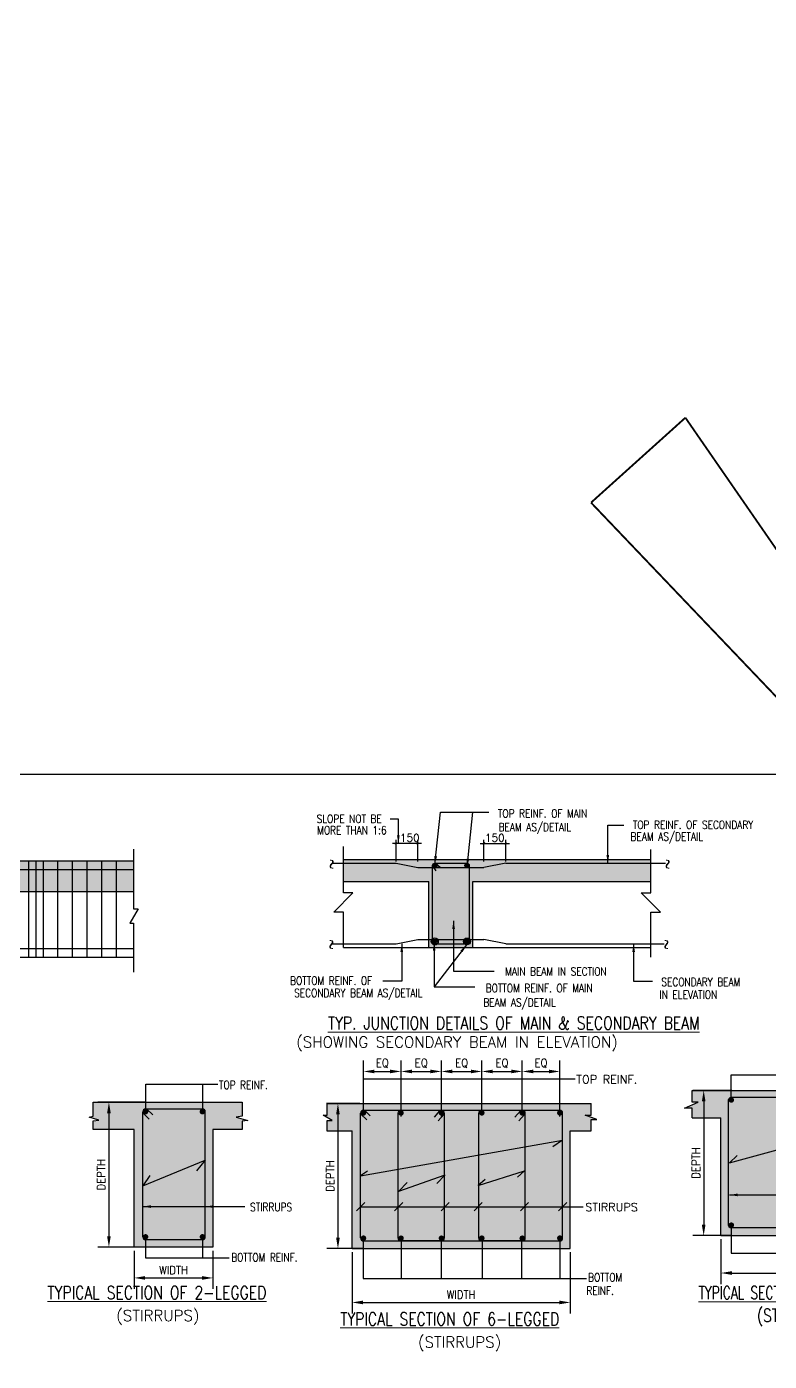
# Model space of a CAD drawing. Header units: millimetres. Extents: x 2061841 to 105821645, y -77612 to 48520811.
# Drawn here: x 2866673 to 2886981, y 43251 to 79745 of the extents above; entities that cross this region are included whole.
import ezdxf
from ezdxf.enums import TextEntityAlignment as Align

# ---------------------------------------------------------------- set-up
doc = ezdxf.new("R2010")
doc.units = ezdxf.units.MM
doc.header["$LTSCALE"] = 10
doc.header["$MEASUREMENT"] = 0
doc.linetypes.add('AUDIT_I_161129175419-4', pattern=[0])
doc.linetypes.add('AUDIT_I_161129175419-5', pattern=[0])
for name, color, linetype in [('BAR', 1, 'Continuous'), ('BEAM', 4, 'Continuous'), ('BEAM HATCH', 252, 'Continuous'), ('BORDER', 5, 'Continuous'), ('DIM', 8, 'Continuous'), ('HATCH', 33, 'Continuous'), ('LINE', 4, 'Continuous'), ('reinf', 1, 'Continuous')]:
    doc.layers.add(name, color=color, linetype=linetype)
for name, color, linetype, lineweight in [('GEN-LEDAR', 3, 'Continuous', 0), ('SHADE', 252, 'Continuous', 18), ('TEXT', 2, 'Continuous', 25), ('TEXT 3', 1, 'Continuous', 18), ('V-Beam1', 4, 'Continuous', 25)]:
    doc.layers.add(name, color=color, linetype=linetype, lineweight=lineweight)
doc.styles.add('200', font='romand.shx', dxfattribs={"width": 0.8, "height": 225})
doc.styles.add('MAH', font='romand.shx', dxfattribs={"height": 210})
doc.styles.add('RD', font='romand.shx', dxfattribs={"width": 0.9, "height": 225})
doc.styles.add('RT', font='romant.shx', dxfattribs={"height": 250})
doc.dimstyles.new('AR', dxfattribs={"dimtxt": 250, "dimasz": 300, "dimexe": 300, "dimexo": 100, "dimgap": 100, "dimtad": 1, "dimdec": 0, "dimdsep": 46, "dimtxsty": 'RD', "dimcen": 2.5, "dimdle": 100, "dimclrd": 3, "dimclre": 3, "dimclrt": 2, "dimadec": 0, "dimazin": 0, "dimtfac": 1, "dimtdec": 0, "dimtmove": 0, "dimatfit": 3, "dimfxl": 1, "dimtolj": 1, "dimtzin": 0, "dimarcsym": 0})
doc.dimstyles.new('GR1', dxfattribs={"dimtxt": 225, "dimasz": 125, "dimexe": 125, "dimexo": 100, "dimgap": 50, "dimtad": 1, "dimdec": 0, "dimzin": 3, "dimdsep": 46, "dimtxsty": '200', "dimblk1": 'OBLIQUE', "dimblk2": 'OBLIQUE', "dimsah": 1, "dimcen": 0.0625, "dimdle": 125, "dimclrd": 3, "dimclre": 3, "dimclrt": 2, "dimadec": 0, "dimazin": 0, "dimtfac": 1, "dimtdec": 0, "dimtix": 1, "dimtmove": 0, "dimatfit": 3, "dimfxl": 1, "dimtolj": 1, "dimtzin": 0, "dimarcsym": 0})
doc.dimstyles.new('MA', dxfattribs={"dimtxt": 210, "dimasz": 50, "dimexe": 100, "dimexo": 50, "dimgap": 50, "dimtad": 1, "dimdec": 0, "dimzin": 0, "dimdsep": 46, "dimtxsty": 'MAH', "dimblk1": 'OBLIQUE', "dimblk2": 'OBLIQUE', "dimsah": 1, "dimcen": 0.09, "dimdle": 100, "dimclrd": 3, "dimclre": 3, "dimclrt": 2, "dimadec": 0, "dimazin": 0, "dimtfac": 1, "dimtdec": 0, "dimtix": 1, "dimtofl": 0, "dimtmove": 0, "dimatfit": 3, "dimldrblk": 'OBLIQUE', "dimfxl": 1, "dimtolj": 1, "dimtzin": 0, "dimarcsym": 0})

# ---------------------------------------------------------------- blocks, each defined once
blk = doc.blocks.new('*D1536')
at = {"layer": 'Defpoints', "color": 0, "linetype": 'AUDIT_I_161129175419-4', "ltscale": 0.25, "transparency": 16777216}
for p in [(2886056, 50657), (2885186, 46689), (2886056, 46689)]:
    blk.add_point(p, dxfattribs=at)
at = {"layer": 'DIM', "color": 3, "lineweight": -2, "ltscale": 0.25, "transparency": 16777216}
for p, q in [((2885956, 50657), (2884886, 50657)), ((2885186, 50357), (2885186, 46989)), ((2885956, 46689), (2884886, 46689))]:
    blk.add_line(p, q, dxfattribs=at)
at = {"layer": 'DIM', "color": 3, "linetype": 'AUDIT_I_161129175419-4', "ltscale": 0.25, "transparency": 16777216}
for points in [[(2885136, 50357), (2885236, 50357), (2885186, 50657)], [(2885136, 46989), (2885236, 46989), (2885186, 46689)]]:
    blk.add_solid(points, dxfattribs=at)
at = {"layer": 'DIM', "color": 2, "linetype": 'AUDIT_I_161129175419-4', "ltscale": 0.25, "transparency": 16777216, "insert": (2884973, 48673), "char_height": 225, "attachment_point": 5, "rotation": 90, "style": 'RD'}
blk.add_mtext('\\A1;DEPTH', dxfattribs=at)
blk = doc.blocks.new('*D1537')
at = {"layer": 'Defpoints', "color": 0, "linetype": 'AUDIT_I_161129175419-4', "ltscale": 0.25, "transparency": 16777216}
for p in [(2885656, 46689), (2889672, 46689), (2889672, 45665)]:
    blk.add_point(p, dxfattribs=at)
at = {"layer": 'DIM', "color": 3, "lineweight": -2, "ltscale": 0.25, "transparency": 16777216}
for p, q in [((2885656, 46589), (2885656, 45365)), ((2889672, 46589), (2889672, 45365)), ((2885956, 45665), (2889372, 45665))]:
    blk.add_line(p, q, dxfattribs=at)
at = {"layer": 'DIM', "color": 3, "linetype": 'AUDIT_I_161129175419-4', "ltscale": 0.25, "transparency": 16777216}
for points in [[(2885956, 45715), (2885956, 45615), (2885656, 45665)], [(2889372, 45715), (2889372, 45615), (2889672, 45665)]]:
    blk.add_solid(points, dxfattribs=at)
at = {"layer": 'DIM', "color": 2, "linetype": 'AUDIT_I_161129175419-4', "ltscale": 0.25, "transparency": 16777216, "insert": (2887664, 45877), "char_height": 225, "attachment_point": 5, "style": 'RD'}
blk.add_mtext('\\A1;WIDTH', dxfattribs=at)
blk = doc.blocks.new('_Oblique')
at = {"color": 0, "linetype": 'ByBlock', "lineweight": -2}
blk.add_line((-0.5, -0.5), (0.5, 0.5), dxfattribs=at)
blk = doc.blocks.new('*D1538')
at = {"layer": 'Defpoints', "color": 0, "linetype": 'AUDIT_I_161129175419-4', "ltscale": 0.25, "transparency": 16777216}
for p in [(2870012, 50336), (2868921, 46369), (2870012, 46369)]:
    blk.add_point(p, dxfattribs=at)
at = {"layer": 'DIM', "color": 3, "lineweight": -2, "ltscale": 0.25, "transparency": 16777216}
for p, q in [((2869912, 50336), (2868621, 50336)), ((2868921, 50036), (2868921, 46669)), ((2869912, 46369), (2868621, 46369))]:
    blk.add_line(p, q, dxfattribs=at)
at = {"layer": 'DIM', "color": 3, "linetype": 'AUDIT_I_161129175419-4', "ltscale": 0.25, "transparency": 16777216}
for points in [[(2868871, 50036), (2868971, 50036), (2868921, 50336)], [(2868871, 46669), (2868971, 46669), (2868921, 46369)]]:
    blk.add_solid(points, dxfattribs=at)
at = {"layer": 'DIM', "color": 2, "linetype": 'AUDIT_I_161129175419-4', "ltscale": 0.25, "transparency": 16777216, "insert": (2868708, 48353), "char_height": 225, "attachment_point": 5, "rotation": 90, "style": 'RD'}
blk.add_mtext('\\A1;DEPTH', dxfattribs=at)
blk = doc.blocks.new('*D1539')
at = {"layer": 'Defpoints', "color": 0, "linetype": 'AUDIT_I_161129175419-4', "ltscale": 0.25, "transparency": 16777216}
for p in [(2869611, 46369), (2871767, 46369), (2871767, 45531)]:
    blk.add_point(p, dxfattribs=at)
at = {"layer": 'DIM', "color": 3, "lineweight": -2, "ltscale": 0.25, "transparency": 16777216}
for p, q in [((2869611, 46269), (2869611, 45231)), ((2871767, 46269), (2871767, 45231)), ((2869911, 45531), (2871467, 45531))]:
    blk.add_line(p, q, dxfattribs=at)
at = {"layer": 'DIM', "color": 3, "linetype": 'AUDIT_I_161129175419-4', "ltscale": 0.25, "transparency": 16777216}
for points in [[(2869911, 45581), (2869911, 45481), (2869611, 45531)], [(2871467, 45581), (2871467, 45481), (2871767, 45531)]]:
    blk.add_solid(points, dxfattribs=at)
at = {"layer": 'DIM', "color": 2, "linetype": 'AUDIT_I_161129175419-4', "ltscale": 0.25, "transparency": 16777216, "insert": (2870689, 45744), "char_height": 225, "attachment_point": 5, "style": 'RD'}
blk.add_mtext('\\A1;WIDTH', dxfattribs=at)
blk = doc.blocks.new('*D1545')
at = {"layer": 'Defpoints', "color": 0, "linetype": 'AUDIT_I_161129175419-4', "ltscale": 0.25, "transparency": 16777216}
for p in [(2875882, 50301), (2875184, 46333), (2875970, 46333)]:
    blk.add_point(p, dxfattribs=at)
at = {"layer": 'DIM', "color": 3, "lineweight": -2, "ltscale": 0.25, "transparency": 16777216}
for p, q in [((2875782, 50301), (2874884, 50301)), ((2875184, 50001), (2875184, 46633)), ((2875870, 46333), (2874884, 46333))]:
    blk.add_line(p, q, dxfattribs=at)
at = {"layer": 'DIM', "color": 3, "linetype": 'AUDIT_I_161129175419-4', "ltscale": 0.25, "transparency": 16777216}
for points in [[(2875134, 50001), (2875234, 50001), (2875184, 50301)], [(2875134, 46633), (2875234, 46633), (2875184, 46333)]]:
    blk.add_solid(points, dxfattribs=at)
at = {"layer": 'DIM', "color": 2, "linetype": 'AUDIT_I_161129175419-4', "ltscale": 0.25, "transparency": 16777216, "insert": (2874971, 48317), "char_height": 225, "attachment_point": 5, "rotation": 90, "style": 'RD'}
blk.add_mtext('\\A1;DEPTH', dxfattribs=at)
blk = doc.blocks.new('*D1546')
at = {"layer": 'Defpoints', "color": 0, "linetype": 'AUDIT_I_161129175419-4', "ltscale": 0.25, "transparency": 16777216}
for p in [(2875569, 46333), (2881538, 46333), (2881538, 44861)]:
    blk.add_point(p, dxfattribs=at)
at = {"layer": 'DIM', "color": 3, "lineweight": -2, "ltscale": 0.25, "transparency": 16777216}
for p, q in [((2875569, 46233), (2875569, 44561)), ((2881538, 46233), (2881538, 44561)), ((2875869, 44861), (2881238, 44861))]:
    blk.add_line(p, q, dxfattribs=at)
at = {"layer": 'DIM', "color": 3, "linetype": 'AUDIT_I_161129175419-4', "ltscale": 0.25, "transparency": 16777216}
for points in [[(2875869, 44911), (2875869, 44811), (2875569, 44861)], [(2881238, 44911), (2881238, 44811), (2881538, 44861)]]:
    blk.add_solid(points, dxfattribs=at)
at = {"layer": 'DIM', "color": 2, "linetype": 'AUDIT_I_161129175419-4', "ltscale": 0.25, "transparency": 16777216, "insert": (2878554, 45074), "char_height": 225, "attachment_point": 5, "style": 'RD'}
blk.add_mtext('\\A1;WIDTH', dxfattribs=at)
blk = doc.blocks.new('*D1547')
at = {"layer": 'Defpoints', "color": 0, "linetype": 'AUDIT_I_161129175419-4', "ltscale": 0.25, "transparency": 16777216}
for p in [(2876910, 51177), (2875882, 49969), (2876910, 49968)]:
    blk.add_point(p, dxfattribs=at)
at = {"layer": 'DIM', "color": 3, "lineweight": -2, "ltscale": 0.25, "transparency": 16777216}
for p, q in [((2875882, 50069), (2875882, 51477)), ((2876910, 50068), (2876910, 51477)), ((2876182, 51177), (2876610, 51177))]:
    blk.add_line(p, q, dxfattribs=at)
at = {"layer": 'DIM', "color": 3, "linetype": 'AUDIT_I_161129175419-4', "ltscale": 0.25, "transparency": 16777216}
for points in [[(2876182, 51227), (2876182, 51127), (2875882, 51177)], [(2876610, 51227), (2876610, 51127), (2876910, 51177)]]:
    blk.add_solid(points, dxfattribs=at)
at = {"layer": 'DIM', "color": 2, "linetype": 'AUDIT_I_161129175419-4', "ltscale": 0.25, "transparency": 16777216, "insert": (2876396, 51400), "char_height": 225, "attachment_point": 5, "style": 'RD'}
blk.add_mtext('\\A1;EQ', dxfattribs=at)
blk = doc.blocks.new('*D1548')
at = {"layer": 'Defpoints', "color": 0, "linetype": 'AUDIT_I_161129175419-4', "ltscale": 0.25, "transparency": 16777216}
for p in [(2878014, 51177), (2876910, 50022), (2878014, 49966)]:
    blk.add_point(p, dxfattribs=at)
at = {"layer": 'DIM', "color": 3, "lineweight": -2, "ltscale": 0.25, "transparency": 16777216}
for p, q in [((2876910, 50122), (2876910, 51477)), ((2878014, 50066), (2878014, 51477)), ((2877210, 51177), (2877714, 51177))]:
    blk.add_line(p, q, dxfattribs=at)
at = {"layer": 'DIM', "color": 3, "linetype": 'AUDIT_I_161129175419-4', "ltscale": 0.25, "transparency": 16777216}
for points in [[(2877210, 51227), (2877210, 51127), (2876910, 51177)], [(2877714, 51227), (2877714, 51127), (2878014, 51177)]]:
    blk.add_solid(points, dxfattribs=at)
at = {"layer": 'DIM', "color": 2, "linetype": 'AUDIT_I_161129175419-4', "ltscale": 0.25, "transparency": 16777216, "insert": (2877462, 51400), "char_height": 225, "attachment_point": 5, "style": 'RD'}
blk.add_mtext('\\A1;EQ', dxfattribs=at)
blk = doc.blocks.new('*D1549')
at = {"layer": 'Defpoints', "color": 0, "linetype": 'AUDIT_I_161129175419-4', "ltscale": 0.25, "transparency": 16777216}
for p in [(2879119, 51177), (2878014, 49970), (2879119, 49995)]:
    blk.add_point(p, dxfattribs=at)
at = {"layer": 'DIM', "color": 3, "lineweight": -2, "ltscale": 0.25, "transparency": 16777216}
for p, q in [((2878014, 50070), (2878014, 51477)), ((2879119, 50095), (2879119, 51477)), ((2878314, 51177), (2878819, 51177))]:
    blk.add_line(p, q, dxfattribs=at)
at = {"layer": 'DIM', "color": 3, "linetype": 'AUDIT_I_161129175419-4', "ltscale": 0.25, "transparency": 16777216}
for points in [[(2878314, 51227), (2878314, 51127), (2878014, 51177)], [(2878819, 51227), (2878819, 51127), (2879119, 51177)]]:
    blk.add_solid(points, dxfattribs=at)
at = {"layer": 'DIM', "color": 2, "linetype": 'AUDIT_I_161129175419-4', "ltscale": 0.25, "transparency": 16777216, "insert": (2878567, 51400), "char_height": 225, "attachment_point": 5, "style": 'RD'}
blk.add_mtext('\\A1;EQ', dxfattribs=at)
blk = doc.blocks.new('*D1550')
at = {"layer": 'Defpoints', "color": 0, "linetype": 'AUDIT_I_161129175419-4', "ltscale": 0.25, "transparency": 16777216}
for p in [(2880224, 51177), (2879119, 50044), (2880224, 50044)]:
    blk.add_point(p, dxfattribs=at)
at = {"layer": 'DIM', "color": 3, "lineweight": -2, "ltscale": 0.25, "transparency": 16777216}
for p, q in [((2879119, 50144), (2879119, 51477)), ((2880224, 50144), (2880224, 51477)), ((2879419, 51177), (2879924, 51177))]:
    blk.add_line(p, q, dxfattribs=at)
at = {"layer": 'DIM', "color": 3, "linetype": 'AUDIT_I_161129175419-4', "ltscale": 0.25, "transparency": 16777216}
for points in [[(2879419, 51227), (2879419, 51127), (2879119, 51177)], [(2879924, 51227), (2879924, 51127), (2880224, 51177)]]:
    blk.add_solid(points, dxfattribs=at)
at = {"layer": 'DIM', "color": 2, "linetype": 'AUDIT_I_161129175419-4', "ltscale": 0.25, "transparency": 16777216, "insert": (2879671, 51400), "char_height": 225, "attachment_point": 5, "style": 'RD'}
blk.add_mtext('\\A1;EQ', dxfattribs=at)
blk = doc.blocks.new('*D1551')
at = {"layer": 'Defpoints', "color": 0, "linetype": 'AUDIT_I_161129175419-4', "ltscale": 0.25, "transparency": 16777216}
for p in [(2881252, 51177), (2880224, 50044), (2881252, 49968)]:
    blk.add_point(p, dxfattribs=at)
at = {"layer": 'DIM', "color": 3, "lineweight": -2, "ltscale": 0.25, "transparency": 16777216}
for p, q in [((2880224, 50144), (2880224, 51477)), ((2881252, 50068), (2881252, 51477)), ((2880524, 51177), (2880952, 51177))]:
    blk.add_line(p, q, dxfattribs=at)
at = {"layer": 'DIM', "color": 3, "linetype": 'AUDIT_I_161129175419-4', "ltscale": 0.25, "transparency": 16777216}
for points in [[(2880524, 51227), (2880524, 51127), (2880224, 51177)], [(2880952, 51227), (2880952, 51127), (2881252, 51177)]]:
    blk.add_solid(points, dxfattribs=at)
at = {"layer": 'DIM', "color": 2, "linetype": 'AUDIT_I_161129175419-4', "ltscale": 0.25, "transparency": 16777216, "insert": (2880738, 51400), "char_height": 225, "attachment_point": 5, "style": 'RD'}
blk.add_mtext('\\A1;EQ', dxfattribs=at)
blk = doc.blocks.new('*D1540')
at = {"layer": 'Defpoints', "color": 0, "linetype": 'AUDIT_I_161129175419-5', "transparency": 16777216}
for p in [(2876773, 57410), (2876773, 56870), (2877373, 56870)]:
    blk.add_point(p, dxfattribs=at)
at = {"layer": 'DIM', "color": 3, "linetype": 'AUDIT_I_161129175419-5', "lineweight": -2, "transparency": 16777216}
for p, q in [((2877473, 57410), (2876673, 57410)), ((2876773, 56920), (2876773, 57510)), ((2877373, 56920), (2877373, 57510))]:
    blk.add_line(p, q, dxfattribs=at)
at = {"layer": 'DIM', "color": 3, "linetype": 'AUDIT_I_161129175419-5', "lineweight": -2, "transparency": 16777216, "xscale": 50, "yscale": 50, "zscale": 50, "rotation": 180}
blk.add_blockref('_Oblique', (2876773, 57410), dxfattribs=at)
at = {"layer": 'DIM', "color": 3, "linetype": 'AUDIT_I_161129175419-5', "lineweight": -2, "transparency": 16777216, "xscale": 50, "yscale": 50, "zscale": 50}
blk.add_blockref('_Oblique', (2877373, 57410), dxfattribs=at)
at = {"layer": 'DIM', "color": 2, "linetype": 'AUDIT_I_161129175419-5', "transparency": 16777216, "insert": (2877148, 57565), "char_height": 210, "attachment_point": 5, "style": 'MAH'}
blk.add_mtext('\\A1;150', dxfattribs=at)
blk = doc.blocks.new('*D1541')
at = {"layer": 'Defpoints', "color": 0, "linetype": 'AUDIT_I_161129175419-5', "transparency": 16777216}
for p in [(2879773, 57410), (2879173, 56870), (2879773, 56870)]:
    blk.add_point(p, dxfattribs=at)
at = {"layer": 'DIM', "color": 3, "linetype": 'AUDIT_I_161129175419-5', "lineweight": -2, "transparency": 16777216}
for p, q in [((2879073, 57410), (2879873, 57410)), ((2879173, 56920), (2879173, 57510)), ((2879773, 56920), (2879773, 57510))]:
    blk.add_line(p, q, dxfattribs=at)
at = {"layer": 'DIM', "color": 3, "linetype": 'AUDIT_I_161129175419-5', "lineweight": -2, "transparency": 16777216, "xscale": 50, "yscale": 50, "zscale": 50, "rotation": 180}
blk.add_blockref('_Oblique', (2879173, 57410), dxfattribs=at)
at = {"layer": 'DIM', "color": 3, "linetype": 'AUDIT_I_161129175419-5', "lineweight": -2, "transparency": 16777216, "xscale": 50, "yscale": 50, "zscale": 50}
blk.add_blockref('_Oblique', (2879773, 57410), dxfattribs=at)
at = {"layer": 'DIM', "color": 2, "linetype": 'AUDIT_I_161129175419-5', "transparency": 16777216, "insert": (2879473, 57565), "char_height": 210, "attachment_point": 5, "style": 'MAH'}
blk.add_mtext('\\A1;150', dxfattribs=at)

msp = doc.modelspace()

# ---------------------------------------------------------------- hatches: boundary and pattern name
at = {"layer": 'BEAM HATCH', "linetype": 'AUDIT_I_161129175419-5'}
h = msp.add_hatch(color=252, dxfattribs=at)
h.paths.add_polyline_path([(2843704.3, 54290), (2844904.3, 54290), (2844904.3, 56090), (2845773.4, 56090), (2845773.4, 56930), (2843704.3, 56930), (2843704.3, 54290)])
h.paths.add_polyline_path([(2856918.8, 56090), (2864118.8, 56090), (2864118.8, 54290), (2865318.8, 54290), (2865318.8, 56090), (2869593, 56090), (2869593, 56930), (2846344.3, 56930), (2845773.4, 56930), (2845773.4, 56090), (2856918.8, 56090)])
for points in [[(2883742.8, 56369.7), (2883742.8, 56969.7), (2875332.6, 56969.7), (2875332.6, 56369.7), (2877673, 56369.7), (2877673, 54569.7), (2878873, 54569.7), (2878873, 56369.7), (2883742.8, 56369.7)], [(2872564.8, 50337.4), (2868494.9, 50337.4), (2868494.9, 49951), (2868381.9, 49924.2), (2868645.3, 49846.2), (2868494.9, 49824.8), (2868494.9, 49587.4), (2869610.9, 49587.4), (2869610.9, 46369.3), (2871766.8, 46369.3), (2871766.8, 49587.4), (2872564.8, 49587.4), (2872564.8, 49813.7), (2872719.7, 49835.1), (2872403.8, 49924.2), (2872564.8, 49951), (2872564.8, 50337.4)], [(2882105.4, 49551.4), (2882105.4, 49861.4), (2882260.8, 49861.4), (2882189.9, 49888), (2882175.5, 49888.2), (2882185.1, 49889.8), (2881944.5, 49980.1), (2882105.4, 49980.1), (2882105.4, 50301.4), (2874890.9, 50301.4), (2874890.9, 49984.8), (2874776.4, 49984.8), (2875026.4, 49837.9), (2874890.9, 49837.9), (2874890.9, 49551.4), (2875568.9, 49551.4), (2875568.9, 46333.3), (2881538.5, 46333.3), (2881538.5, 49551.4)]]:
    msp.add_hatch(color=252, dxfattribs=at).paths.add_polyline_path(points)
at = {"layer": 'SHADE', "linetype": 'Continuous'}
h = msp.add_hatch(color=256, dxfattribs=at)
h.dxf.hatch_style = 1
h.paths.add_polyline_path([(2890470.1, 50656.7), (2884871.7, 50656.7), (2884871.7, 50340.2), (2885032.6, 50340.2), (2884664.9, 50169.7), (2884871.7, 50169.7), (2884871.7, 49906.7), (2885655.7, 49906.7), (2885655.7, 46688.6), (2889672.1, 46688.6), (2889672.1, 49906.7), (2890470.1, 49906.7), (2890470.1, 50169.7), (2890676.9, 50169.7), (2890309.2, 50340.2), (2890470.1, 50340.2), (2890470.1, 50656.7)])

# ---------------------------------------------------------------- linework, layer by layer
at = {"layer": 'BAR', "linetype": 'AUDIT_I_161129175419-5', "ltscale": 800}
for p, q in [((2866718.8, 56930), (2866718.8, 54290)), ((2866918.8, 56930), (2866918.8, 54290)), ((2867118.8, 56930), (2867118.8, 54290)), ((2867518.8, 56930), (2867518.8, 54290)), ((2867918.8, 56930), (2867918.8, 54290)), ((2868318.8, 56930), (2868318.8, 54290)), ((2868318.8, 56930), (2868318.8, 54290)), ((2868718.8, 56930), (2868718.8, 54290)), ((2869118.8, 56930), (2869118.8, 54290)), ((2869593, 56690), (2843944.3, 56690)), ((2869593, 54530), (2843944.3, 54530))]:
    msp.add_line(p, q, dxfattribs=at)
at = {"layer": 'BEAM', "linetype": 'AUDIT_I_161129175419-5', "ltscale": 800}
for p, q in [((2875332.6, 56059.4), (2875332.6, 57332)), ((2875332.6, 56969.7), (2883742.8, 56969.7)), ((2883742.8, 56059.4), (2883742.8, 57249.1)), ((2875332.6, 56369.7), (2877673, 56369.7)), ((2877673, 54569.7), (2877673, 56369.7)), ((2878873, 54569.7), (2878873, 56369.7)), ((2878873, 56369.7), (2883742.8, 56369.7)), ((2875070.5, 55535.3), (2875594.6, 56059.4)), ((2875594.6, 56059.4), (2875332.6, 56059.4)), ((2884004.8, 55535.3), (2883480.7, 56059.4)), ((2883480.7, 56059.4), (2883742.8, 56059.4)), ((2875332.6, 55535.3), (2875070.5, 55535.3)), ((2875332.6, 54569.7), (2875332.6, 55535.3)), ((2883742.8, 54297.5), (2883742.8, 55535.3)), ((2883742.8, 55535.3), (2884004.8, 55535.3)), ((2875332.6, 54569.7), (2883742.8, 54569.7)), ((2884871.7, 50656.7), (2890470.1, 50656.7)), ((2874890.9, 50301.4), (2882105.4, 50301.4)), ((2884871.7, 49906.7), (2885655.7, 49906.7)), ((2885655.7, 46688.6), (2885655.7, 49906.7)), ((2874890.9, 49551.4), (2875568.9, 49551.4)), ((2875568.9, 46333.3), (2875568.9, 49551.4)), ((2881538.5, 46333.3), (2881538.5, 49551.4)), ((2881538.5, 49551.4), (2882105.4, 49551.4)), ((2875568.9, 46333.3), (2881538.5, 46333.3))]:
    msp.add_line(p, q, dxfattribs=at)
at = {"layer": 'BEAM', "const_width": 50}
for points in [[(2882106.1, 66730.7), (2887562.5, 61011.3), (2910351.2, 79719.7)], [(2884685.8, 69053), (2887888.8, 64420.4), (2910351.2, 79719.7)], [(2884685.8, 69053), (2882106.1, 66730.7)]]:
    msp.add_lwpolyline(points, dxfattribs=at)
at = {"layer": 'BEAM', "linetype": 'AUDIT_I_161129175419-5', "ltscale": 50}
for points in [[(2884871.7, 49906.7), (2884871.7, 50169.7), (2884664.9, 50169.7), (2885032.6, 50340.2), (2884871.7, 50340.2), (2884871.7, 50656.7)], [(2874890.9, 49539.7), (2874890.9, 49837.9), (2875026.4, 49837.9), (2874776.4, 49984.8), (2874890.9, 49984.8), (2874890.9, 50317.1)], [(2882105.4, 49551.4), (2882105.4, 49861.4), (2882260.8, 49861.4), (2881944.5, 49980.1), (2882105.4, 49980.1), (2882105.4, 50301.4)]]:
    msp.add_lwpolyline(points, dxfattribs=at)
at = {"layer": 'BEAM', "linetype": 'AUDIT_I_161129175419-5', "ltscale": 50, "elevation": 31.9}
msp.add_lwpolyline([(2872564.8, 50337.4), (2872564.8, 49951), (2872403.8, 49924.2), (2872719.7, 49835.1), (2872564.8, 49813.7), (2872564.8, 49587.4), (2871766.8, 49587.4), (2871766.8, 46369.3), (2869610.9, 46369.3), (2869610.9, 49587.4), (2868494.9, 49587.4), (2868494.9, 49824.8), (2868645.3, 49846.2), (2868381.9, 49924.2), (2868494.9, 49951), (2868494.9, 50337.4), (2872564.8, 50337.4)], dxfattribs=at)
at = {"layer": 'BORDER'}
msp.add_lwpolyline([(2841198.6, -702.5), (2931198.6, -702.5), (2931198.6, 59297.5), (2841198.6, 59297.5)], close=True, dxfattribs=at)
at = {"layer": 'Defpoints', "color": 0, "linetype": 'AUDIT_I_161129175419-4'}
for p in [(2885655.7, 50656.7), (2869610.9, 50337.4, 31.9), (2875568.9, 50301.4), (2869610.9, 46369.3, 31.9), (2869610.9, 46369.3, 31.9), (2871766.8, 46369.3, 31.9), (2875568.9, 46333.3), (2875568.9, 46333.3), (2881538.5, 46333.3)]:
    msp.add_point(p, dxfattribs=at)
at = {"layer": 'DIM', "linetype": 'AUDIT_I_161129175419-5'}
for centre, radius in [((2877833.5, 54732.1), 96), ((2878712.5, 54732.1), 92.7)]:
    msp.add_circle(centre, radius, dxfattribs=at)
at = {"layer": 'HATCH', "color": 3, "linetype": 'AUDIT_I_161129175419-5', "ltscale": 800}
for p, q in [((2869927.1, 50827), (2871901.9, 50827)), ((2869927.1, 50051.3), (2869927.1, 50827)), ((2871488.9, 50074.1), (2871488.9, 50827)), ((2875882.2, 50979.7), (2881673.6, 50979.7)), ((2875882.2, 50029.3), (2875882.2, 50979.7)), ((2876909.8, 49945.8), (2876909.8, 50979.7)), ((2878014.5, 49945.8), (2878014.5, 50979.7)), ((2879119.1, 50043.8), (2879119.1, 50979.7)), ((2880223.8, 50043.8), (2880223.8, 50979.7)), ((2881252, 49945.8), (2881252, 50979.7)), ((2885942.1, 51086.6), (2889807.3, 51086.6)), ((2885942.1, 50396.7), (2885942.1, 51086.6)), ((2885942.1, 46974.7), (2885942.1, 46209.1)), ((2869924.5, 46671.3), (2869924.5, 46081.6)), ((2871483.8, 46667.7), (2871483.8, 46081.6)), ((2875871.6, 46616.1), (2875871.6, 45515)), ((2876915.6, 46653.7), (2876915.6, 45515)), ((2878011.7, 46587.4), (2878011.7, 45515)), ((2879129.8, 46653.4), (2879129.8, 45515)), ((2880207.6, 46664.3), (2880207.6, 45515)), ((2881256.7, 46630.1), (2881256.7, 45515)), ((2869924.5, 46081.6), (2872210.4, 46081.6)), ((2885942.1, 46209.1), (2890115.8, 46209.1)), ((2875871.6, 45515), (2881982.1, 45515))]:
    msp.add_line(p, q, dxfattribs=at)
at = {"layer": 'HATCH', "color": 3, "linetype": 'AUDIT_I_161129175419-5', "ltscale": 50}
for points in [[(2886097.9, 48876.6), (2885892, 48680.7), (2889462.1, 49651.5), (2889247, 49448.5)], [(2875997.1, 48448.5), (2875805.2, 48325.4), (2881328.4, 49296.2), (2881064.5, 49117.5)], [(2877081.9, 48141.8), (2876847.1, 47905.6), (2878116.4, 48351.7), (2877887.5, 48113.2)], [(2879210.9, 48226.1), (2879019.5, 48063), (2880286.7, 48456.6), (2880091.2, 48288.8)]]:
    msp.add_lwpolyline(points, dxfattribs=at)
at = {"layer": 'LINE', "linetype": 'AUDIT_I_161129175419-5', "ltscale": 800}
for p, q in [((2869593, 56930), (2846344.3, 56930)), ((2869593, 57255.6), (2869593, 55628)), ((2869593, 56090), (2865318.8, 56090)), ((2869724.3, 55628), (2869491.9, 55232.4)), ((2869593, 55628), (2869724.3, 55628)), ((2869491.9, 55232.4), (2869593, 55232.4)), ((2869593, 55232.4), (2869593, 53895.5)), ((2869593, 54290), (2846344.3, 54290))]:
    msp.add_line(p, q, dxfattribs=at)
at = {"layer": 'reinf', "linetype": 'AUDIT_I_161129175419-5', "ltscale": 800}
for p, q in [((2875031.8, 56869.7), (2876773, 56869.7)), ((2876773, 56869.7), (2877373, 56750.1)), ((2877373, 56750.1), (2879173, 56750.1)), ((2877782.3, 56776.8), (2877861.5, 56659)), ((2877853.3, 56869.7), (2877987.3, 56751.8)), ((2879773, 56869.7), (2879173, 56750.1)), ((2879773, 56869.7), (2884139.2, 56869.7)), ((2876773, 54669.7), (2877373, 54789.2)), ((2877373, 54789.2), (2879173, 54789.2)), ((2879773, 54669.7), (2879173, 54789.2)), ((2875022, 54669.7), (2876773, 54669.7)), ((2877773, 54669.7), (2878773, 54669.7)), ((2879773, 54669.7), (2884106.1, 54669.7)), ((2870021.9, 49868.1), (2869846.2, 50043.8)), ((2869847.2, 46659.2), (2869847.2, 50073.7)), ((2869927.2, 50153.7), (2871476.7, 50153.7)), ((2870118.9, 49987.5), (2869959.3, 50147)), ((2871556.7, 46659.2), (2871556.7, 50073.7)), ((2875805.2, 46623.2), (2875805.2, 50037.7)), ((2875971.2, 49849.6), (2875809, 50011.7)), ((2875885.2, 50117.7), (2881248.4, 50117.7)), ((2876066.9, 49964.3), (2875931.3, 50099.9)), ((2877964.8, 50101.6), (2877811.2, 49927.5)), ((2878076.6, 49999.7), (2877923, 49825.6)), ((2880174.1, 50101.6), (2880020.5, 49927.5)), ((2880285.9, 49999.7), (2880132.3, 49825.6)), ((2881328.4, 46623.2), (2881328.4, 50037.7)), ((2869927.2, 46579.2), (2871476.7, 46579.2)), ((2875885.2, 46543.2), (2881248.4, 46543.2))]:
    msp.add_line(p, q, dxfattribs=at)
at = {"layer": 'reinf', "linetype": 'AUDIT_I_161129175419-5', "ltscale": 50}
msp.add_lwpolyline([(2877773, 54669.7), (2877773, 56794.7, -0.4142136), (2877848, 56869.7), (2878698, 56869.7, -0.4142136), (2878773, 56794.7), (2878773, 54669.7)], format="xyb", dxfattribs=at)
at = {"layer": 'reinf', "linetype": 'AUDIT_I_161129175419-5', "ltscale": 50, "const_width": 60}
for points in [[(2877863.8, 56808.9, 1), (2877803.8, 56807.6, 1)], [(2878685.1, 56808.9, -1), (2878745.1, 56807.6, -1)], [(2877863.5, 54732.1, -1), (2877803.5, 54732.1, -1)], [(2878682.5, 54732.1, 1), (2878742.5, 54732.1, 1)]]:
    msp.add_lwpolyline(points, format="xyb", close=True, dxfattribs=at)
at = {"layer": 'reinf', "linetype": 'AUDIT_I_161129175419-5', "ltscale": 50}
for points in [[(2885942.1, 50471.7), (2889385.7, 50471.7, -0.4142136), (2889460.7, 50396.7), (2889460.7, 46974.7, -0.4142136), (2889385.7, 46899.7), (2885942.1, 46899.7, -0.4142136), (2885867.1, 46974.7), (2885867.1, 50396.7, -0.4142136)], [(2876911, 50117.7), (2878009.1, 50117.7, -0.4142136), (2878089.1, 50037.7), (2878089.1, 46623.2, -0.4142136), (2878009.1, 46543.2), (2876911, 46543.2, -0.4142136), (2876831, 46623.2), (2876831, 50037.7, -0.4142136)], [(2879120.3, 50117.7), (2880218.4, 50117.7, -0.4142136), (2880298.4, 50037.7), (2880298.4, 46623.2, -0.4142136), (2880218.4, 46543.2), (2879120.3, 46543.2, -0.4142136), (2879040.3, 46623.2), (2879040.3, 50037.7, -0.4142136)]]:
    msp.add_lwpolyline(points, format="xyb", close=True, dxfattribs=at)
at = {"layer": 'reinf', "color": 3, "linetype": 'AUDIT_I_161129175419-5', "const_width": 75}
for points in [[(2885979.6, 50396.7, -1), (2885904.6, 50396.7, -1)], [(2875845.3, 50043.8, -1), (2875920.3, 50043.8, -1)], [(2876872.3, 50043.8, -1), (2876947.3, 50043.8, -1)], [(2877977, 50043.8, -1), (2878052, 50043.8, -1)], [(2879081.6, 50043.8, -1), (2879156.6, 50043.8, -1)], [(2880186.3, 50043.8, -1), (2880261.3, 50043.8, -1)], [(2881214.5, 50043.8, -1), (2881289.5, 50043.8, -1)], [(2885979.6, 46974.7, -1), (2885904.6, 46974.7, -1)], [(2875845.6, 46617.1, 1), (2875920.6, 46617.1, 1)], [(2876872.3, 46617.1, 1), (2876947.3, 46617.1, 1)], [(2877977, 46617.1, 1), (2878052, 46617.1, 1)], [(2879081.6, 46617.1, 1), (2879156.6, 46617.1, 1)], [(2880186.3, 46617.1, 1), (2880261.3, 46617.1, 1)], [(2881214.5, 46619.4, 1), (2881289.5, 46619.4, 1)]]:
    msp.add_lwpolyline(points, format="xyb", close=True, dxfattribs=at)
at = {"layer": 'reinf', "color": 3, "linetype": 'AUDIT_I_161129175419-5', "const_width": 75, "elevation": 31.9}
for points in [[(2869886.1, 50079.1, -1), (2869961.1, 50079.1, -1)], [(2871515.9, 50077.6, 1), (2871440.9, 50077.6, 1)], [(2869886.1, 46653.9, 1), (2869961.1, 46653.9, 1)], [(2871515.9, 46655.3, -1), (2871440.9, 46655.3, -1)]]:
    msp.add_lwpolyline(points, format="xyb", close=True, dxfattribs=at)
at = {"layer": 'reinf', "linetype": 'AUDIT_I_161129175419-5', "ltscale": 50, "elevation": 31.9}
msp.add_lwpolyline([(2870039.1, 48330.3), (2869847.2, 48053), (2871556.7, 48749.7), (2871312.6, 48464.1)], dxfattribs=at)
at = {"layer": 'reinf', "linetype": 'AUDIT_I_161129175419-5', "ltscale": 50}
for centre in [(2877833.8, 56808.3), (2878715.1, 56808.3), (2877833.5, 54732.1), (2878712.5, 54732.1)]:
    msp.add_circle(centre, 60.3, dxfattribs=at)
for centre, start, end in [((2869927.2, 50073.7, 31.9), 90, 180), ((2871476.7, 50073.7, 31.9), 0, 90), ((2875885.2, 50037.7), 90, 180), ((2881248.4, 50037.7), 0, 90), ((2869927.2, 46659.2, 31.9), 180, 270), ((2871476.7, 46659.2, 31.9), 270, 0), ((2875885.2, 46623.2), 180, 270), ((2881248.4, 46623.2), 270, 0)]:
    msp.add_arc(centre, 80, start, end, dxfattribs=at)
at = {"layer": 'V-Beam1', "linetype": 'Continuous', "ltscale": 800}
msp.add_line((2885655.7, 46688.6), (2889672.1, 46688.6), dxfattribs=at)

# ---------------------------------------------------------------- texts
at = {"layer": 'TEXT', "color": 2, "linetype": 'AUDIT_I_161129175419-5', "style": 'RD', "width": 0.8}
for s, p in [('SLOPE NOT BE', (2875493.1, 58085.3, 0)), ('TOP REINF. OF MAIN', (2880781.1, 58229.8)), ('TOP REINF. OF SECONDARY', (2884895, 57921.8)), ('MORE THAN 1:6', (2875565.3, 57772.7, 0)), ('BEAM AS/DETAIL', (2880567.8, 57841.5)), ('BEAM AS/DETAIL', (2884177.1, 57582.9)), ('MAIN BEAM IN SECTION', (2881145.9, 53910.9)), ('BOTTOM REINF. OF ', (2875060.4, 53658.6)), ('SECONDARY BEAM', (2885109.8, 53621.9)), (' SECONDARY BEAM AS/DETAIL', (2875681, 53305.9)), ('BOTTOM REINF. OF MAIN', (2880686.1, 53457.1)), ('IN ELEVATION', (2884766.6, 53276.8)), ('BEAM AS/DETAIL', (2880149.8, 53046))]:
    msp.add_text(s, height=225, dxfattribs=at).set_placement(p, align=Align.MIDDLE)
at = {"layer": 'TEXT', "color": 1, "linetype": 'AUDIT_I_161129175419-5', "style": 'RT'}
for p in [(2875135.6, 56699.5), (2884324.3, 56699.5), (2875125.8, 54499.5), (2884291.2, 54499.5)]:
    msp.add_text('~', height=288, rotation=90, dxfattribs=at).set_placement(p)
at = {"layer": 'TEXT', "color": 2, "linetype": 'AUDIT_I_161129175419-5', "style": 'RD', "width": 0.8}
for s, p in [('TOP REINF.', (2871931.2, 50696.8, 31.9)), ('STIRRUPS', (2872782.5, 47355.7, 31.9)), ('BOTTOM REINF.', (2872266.5, 45981, 31.9)), ('BOTTOM ', (2882025.7, 45434.3)), (' REINF.', (2881853.2, 45071.4))]:
    msp.add_text(s, height=225, dxfattribs=at).set_placement(p)
at = {"layer": 'TEXT', "color": 2, "linetype": 'AUDIT_I_161129175419-5', "style": 'RD'}
for s, p in [('TOP REINF.', (2881702.9, 50849.6)), ('STIRRUPS', (2881948.1, 47355))]:
    msp.add_text(s, height=225, dxfattribs=at).set_placement(p)
at = {"layer": 'TEXT 3', "linetype": 'AUDIT_I_161129175419-5', "ltscale": 30, "style": 'RD', "width": 0.8}
msp.add_text('%%uTYP. JUNCTION DETAILS OF MAIN & SECONDARY BEAM', height=350, dxfattribs=at).set_placement((2879993.4, 52499.6, 0), align=Align.MIDDLE)
at = {"layer": 'TEXT 3', "linetype": 'AUDIT_I_161129175419-5', "ltscale": 30, "style": 'RD'}
for s, p in [('(SHOWING SECONDARY BEAM IN ELEVATION)', (2874045.1, 51830.8)), ('(STIRRUPS)', (2869123.4, 44352.1, 31.9)), ('(STIRRUPS)', (2877374.1, 43625.9, 0))]:
    msp.add_text(s, height=300, dxfattribs=at).set_placement(p)
for s, width, p in [('%%UTYPICAL SECTION OF 2-LEGGED', 0.8, (2867240.3, 44952.9, 31.9)), ('%%UTYPICAL SECTION OF 4-LEGGED', 0.7, (2885047.1, 44951.5)), ('%%uTYPICAL SECTION OF 6-LEGGED', 0.8, (2875247, 44232.3)), ('(STIRRUPS)', 0.8, (2886641.3, 44332.5))]:
    msp.add_text(s, height=350, dxfattribs=dict(at, width=width)).set_placement(p)

# ---------------------------------------------------------------- dimensions: what is measured, and where the dimension line sits
at = {"layer": 'DIM', "linetype": 'AUDIT_I_161129175419-5'}
for base, p1, p2, picture, middle in [((2876773, 57409.9), (2877373, 56869.7), (2876773, 56869.7), '*D1540', (2877148, 57409.9)), ((2879773, 57409.9), (2879173, 56869.7), (2879773, 56869.7), '*D1541', (2879473, 57409.9))]:
    dim = msp.add_linear_dim(base=base, p1=p1, p2=p2, text='150', dimstyle='MA', dxfattribs=at)
    dim.commit()
    dim.dimension.update_dxf_attribs({"geometry": picture, "text_midpoint": middle, "dimtype": 160})
at = {"layer": 'DIM', "linetype": 'AUDIT_I_161129175419-4', "ltscale": 0.25}
for base, p1, p2, text, picture, middle in [((2876909.8, 51177.2), (2875882.2, 49969.1), (2876909.8, 49967.8), 'EQ', '*D1547', (2876396, 51400.4)), ((2878014.5, 51177.2), (2876909.8, 50022.2), (2878014.5, 49965.7), 'EQ', '*D1548', (2877462.2, 51400.4)), ((2879119.1, 51177.2), (2878014.5, 49970.5), (2879119.1, 49995), 'EQ', '*D1549', (2878566.8, 51400.4)), ((2880223.8, 51177.2), (2879119.1, 50043.8), (2880223.8, 50043.8), 'EQ', '*D1550', (2879671.5, 51400.4)), ((2881252, 51177.2), (2880223.8, 50043.8), (2881252, 49967.6), 'EQ', '*D1551', (2880737.9, 51400.4)), ((2871766.8, 45531.1, 31.9), (2869610.9, 46369.3, 31.9), (2871766.8, 46369.3, 31.9), 'WIDTH', '*D1539', (2870688.8, 45743.6, 31.9)), ((2889672.1, 45664.7), (2885655.7, 46688.6), (2889672.1, 46688.6), 'WIDTH', '*D1537', (2887663.9, 45877.2)), ((2881538.5, 44861.1), (2875568.9, 46333.3), (2881538.5, 46333.3), 'WIDTH', '*D1546', (2878553.7, 45073.6))]:
    dim = msp.add_linear_dim(base=base, p1=p1, p2=p2, text=text, dimstyle='AR', override={"dimfxl": 1.25, "dimarcsym": 1}, dxfattribs=at)
    dim.commit()
    dim.dimension.update_dxf_attribs({"geometry": picture, "text_midpoint": middle})
for base, p1, p2, picture, middle in [((2885185.9, 46688.6), (2886056.4, 50656.7), (2886056.4, 46688.6), '*D1536', (2884973.4, 48672.6)), ((2868920.5, 46369.3, 31.9), (2870011.6, 50335.7, 31.9), (2870011.6, 46369.3, 31.9), '*D1538', (2868708, 48352.5, 31.9)), ((2875183.6, 46333.3), (2875882.2, 50301.4), (2875969.6, 46333.3), '*D1545', (2874971.1, 48317.3))]:
    dim = msp.add_linear_dim(base=base, p1=p1, p2=p2, angle=90, text='DEPTH', dimstyle='AR', override={"dimfxl": 1.25, "dimarcsym": 1}, dxfattribs=at)
    dim.commit()
    dim.dimension.update_dxf_attribs({"geometry": picture, "text_midpoint": middle})

# ---------------------------------------------------------------- leaders
at = {"layer": 'DIM', "linetype": 'AUDIT_I_161129175419-5'}
for points in [[(2875805.2, 47479), (2881886.1, 47479)], [(2876847.1, 47479), (2881617.2, 47479)], [(2878116.4, 47479), (2881886.1, 47479)], [(2879019.5, 47479), (2881886.1, 47479)], [(2880286.7, 47479), (2881886.1, 47479)], [(2881328.4, 47479), (2881886.1, 47479)]]:
    msp.add_leader(points, dimstyle='MA', override={"dimasz": 225, "dimtad": 0}, dxfattribs=at)
at = {"layer": 'GEN-LEDAR', "linetype": 'AUDIT_I_161129175419-5'}
for points in [[(2876836.2, 57409.9), (2876836.2, 58072.3), (2876612.5, 58072.3)], [(2877833.1, 56838.2), (2877992, 58271.1), (2878873.4, 58271.1)], [(2878715.1, 56767.5), (2878873.4, 58271.1), (2879308.6, 58271.1)], [(2882564, 56869.7), (2882564, 57911.1), (2882999.2, 57911.1)], [(2878346.1, 55298.8), (2878346.8, 53917.5), (2879460.8, 53917.5)], [(2876929.9, 54669.7), (2876929.2, 53643), (2876411.9, 53643)], [(2877816.1, 54702), (2877816.8, 53486.5), (2878930.8, 53486.5)], [(2878701, 54640.2), (2877816.8, 53486.5), (2877988, 53486.5)], [(2883270.6, 54669.7), (2883271.2, 53643), (2883788.6, 53643)], [(2885892, 47800.8), (2890213.1, 47800.8)], [(2869847.2, 47481.6, 31.9), (2872206.7, 47481.6, 31.9)], [(2871556.7, 47481.6, 31.9), (2872636.9, 47481.6, 31.9)]]:
    msp.add_leader(points, dimstyle='GR1', override={"dimasz": 225}, dxfattribs=at)

doc.saveas('drawing.dxf')
